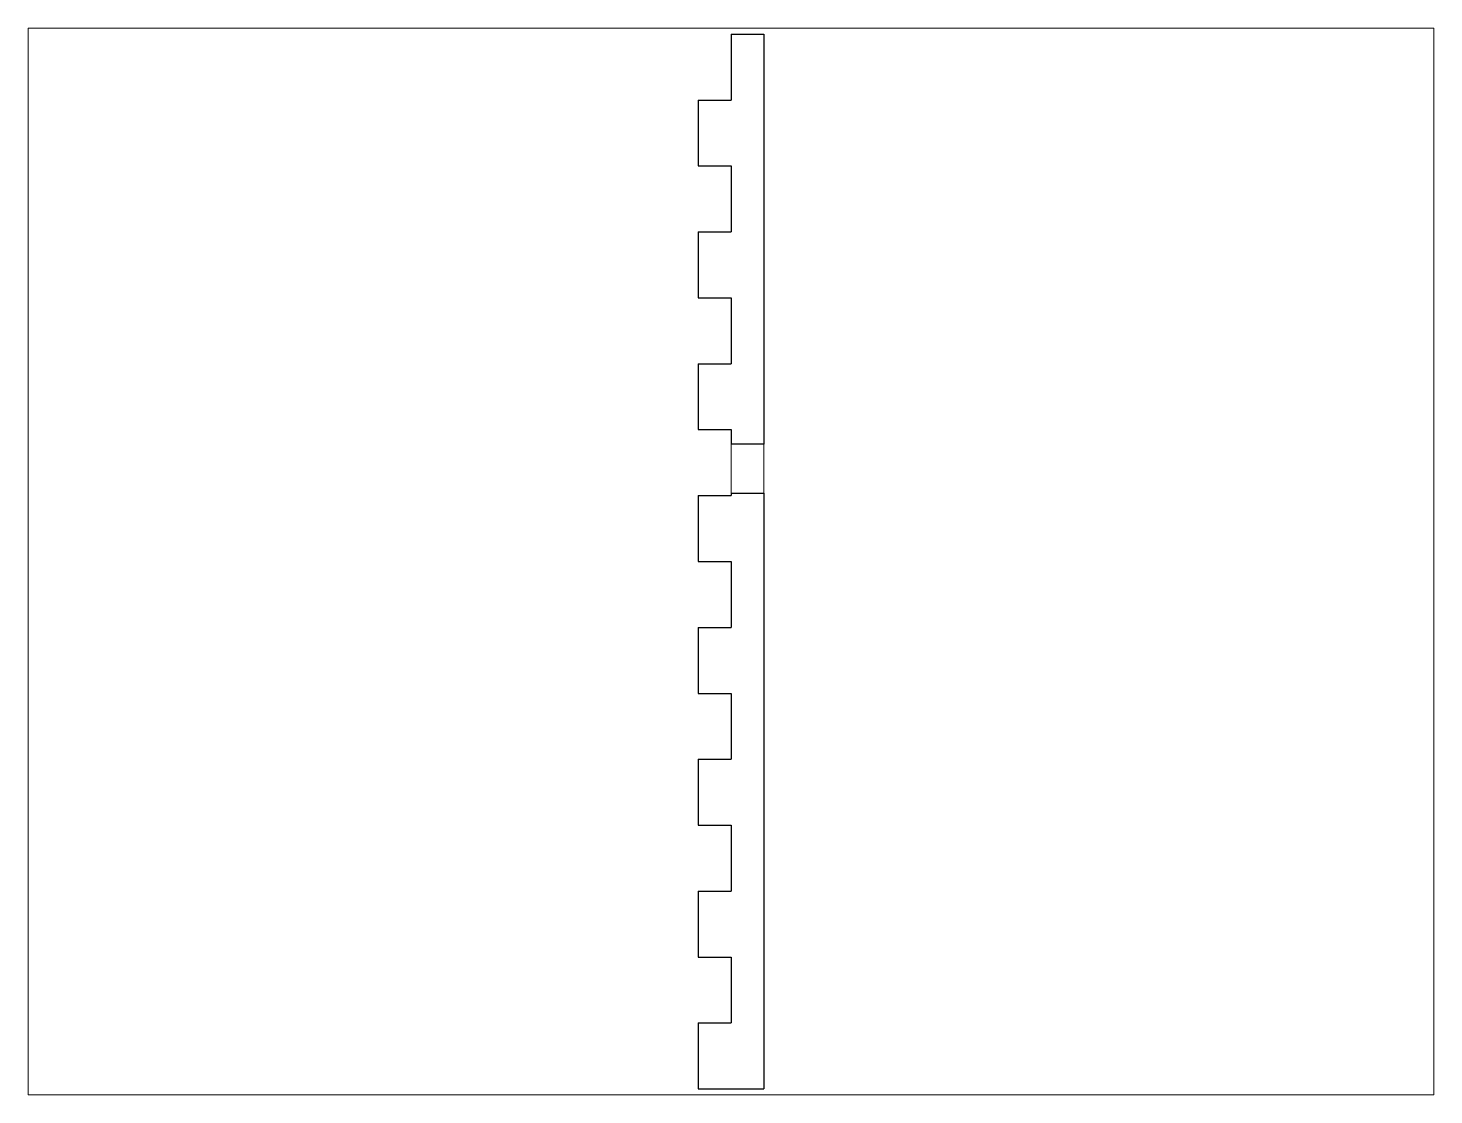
# Paper-space layout 'Layout1' of a CAD drawing. Header units: millimetres. Extents: x 26 to 231, y 20 to 176.
# The model-space entities are those that its viewports show. They can reach past a viewport. Long polylines and large blocks are cut down to what shows.
import ezdxf

# ---------------------------------------------------------------- set-up
doc = ezdxf.new("R2010")
doc.units = ezdxf.units.MM
doc.layers.add('Grabar', color=250, linetype='Continuous', lineweight=5)
doc.layers.add('Tallar', color=1, linetype='Continuous', lineweight=5)

msp = doc.modelspace()

# ---------------------------------------------------------------- linework, layer by layer
at = {"layer": 'Grabar', "linetype": 'Continuous', "lineweight": 25}
for p, q in [((31.06, 115.69), (26.06, 115.69)), ((26.06, 108.27), (31.06, 108.27))]:
    msp.add_line(p, q, dxfattribs=at)
at = {"layer": 'Tallar', "linetype": 'Continuous', "lineweight": 25}
for p, q in [((26.06, 177.89), (31.06, 177.89)), ((26.06, 177.89), (26.06, 167.89)), ((31.06, 177.89), (31.06, 115.69)), ((21.06, 167.89), (26.06, 167.89)), ((21.06, 167.89), (21.06, 157.89)), ((21.06, 157.89), (26.06, 157.89)), ((26.06, 157.89), (26.06, 147.89)), ((21.06, 147.89), (26.06, 147.89)), ((21.06, 147.89), (21.06, 137.89)), ((21.06, 137.89), (26.06, 137.89)), ((26.06, 137.89), (26.06, 127.89)), ((21.06, 127.89), (26.06, 127.89)), ((21.06, 127.89), (21.06, 117.89)), ((21.06, 117.89), (26.06, 117.89)), ((26.06, 117.89), (26.06, 115.69)), ((21.06, 107.89), (26.06, 107.89)), ((21.06, 107.89), (21.06, 97.89)), ((26.06, 108.27), (26.06, 107.89)), ((31.06, 108.27), (31.06, 17.89)), ((21.06, 97.89), (26.06, 97.89)), ((26.06, 97.89), (26.06, 87.89)), ((21.06, 87.89), (26.06, 87.89)), ((21.06, 87.89), (21.06, 77.89)), ((21.06, 77.89), (26.06, 77.89)), ((26.06, 77.89), (26.06, 67.89)), ((21.06, 67.89), (26.06, 67.89)), ((21.06, 67.89), (21.06, 57.89)), ((21.06, 57.89), (26.06, 57.89)), ((26.06, 57.89), (26.06, 47.89)), ((21.06, 47.89), (26.06, 47.89)), ((21.06, 47.89), (21.06, 37.89)), ((21.06, 37.89), (26.06, 37.89)), ((26.06, 37.89), (26.06, 27.89)), ((21.06, 27.89), (26.06, 27.89)), ((21.06, 27.89), (21.06, 17.89)), ((21.06, 17.89), (31.06, 17.89))]:
    msp.add_line(p, q, dxfattribs=at)
at = {"layer": 'Tallar'}
for p, q in [((26.06, 108.27), (26.06, 115.69)), ((31.06, 115.69), (31.06, 108.27))]:
    msp.add_line(p, q, dxfattribs=at)

psp = doc.layouts.get("Layout1")

# ---------------------------------------------------------------- viewports
at = {"layer": '0'}
psp.add_viewport(center=(128.5, 97.5), size=(205.6, 156), view_center_point=(26.06, 97.89), view_height=161.8147, dxfattribs=at)

doc.saveas('drawing.dxf')
